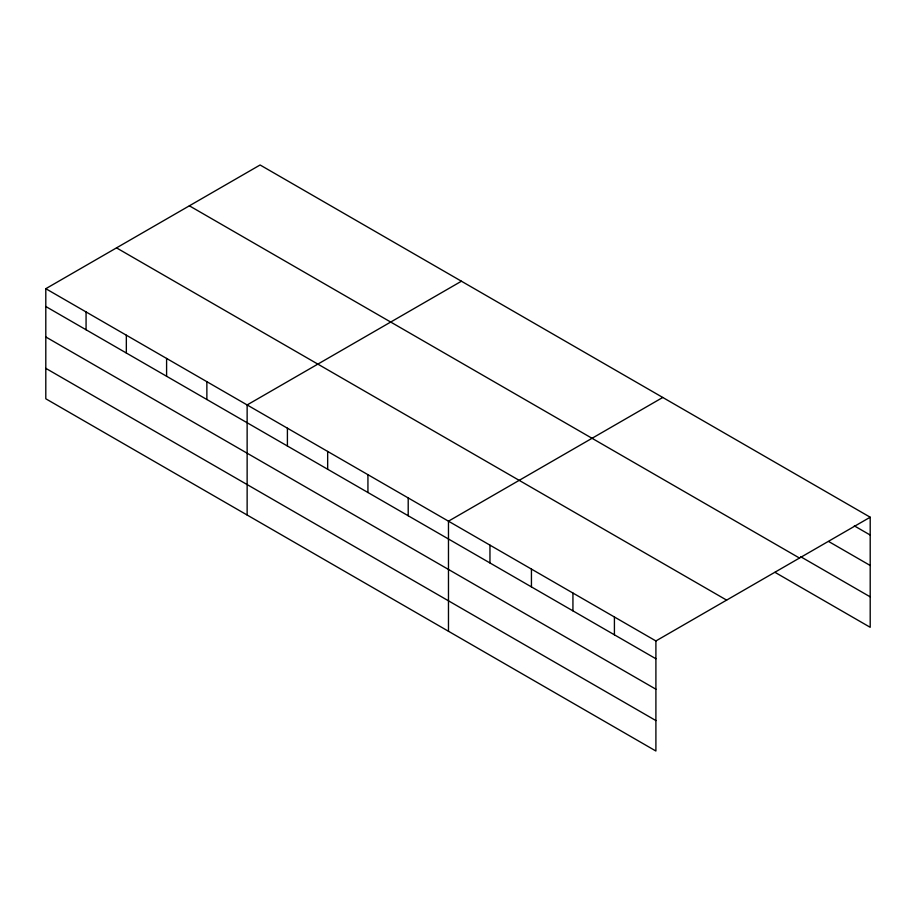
<?xml version="1.0" encoding="UTF-8"?>
<svg xmlns="http://www.w3.org/2000/svg" width="916" height="916" viewBox="0 0 916 916"><rect width="100%" height="100%" fill="white"/><g stroke="black" fill="none" stroke-linecap="round" stroke-linejoin="round"><path stroke-width="1.37" d="M45.8 288.7L655.902 640.948L655.902 751.017L45.8 398.781L45.8 288.7L260.098 164.983L870.2 517.219L870.2 627.3L775.028 572.351M461.424 281.223L247.137 404.941L247.137 515.021M662.76 397.464L448.474 521.181L448.474 631.261M655.902 640.948L870.2 517.219M854.342 525.876L870.2 535.036M828.717 541.528L870.2 565.481M800.653 556.699L870.2 596.854M189.372 205.814L799.485 558.05M116.515 247.87L726.628 600.117M45.8 306.517L655.902 658.764M45.8 336.962L655.902 689.21M45.8 368.335L655.902 720.571M614.418 616.995L614.418 634.811M572.935 593.041L572.935 610.857M531.44 569.088L531.44 586.904M489.957 545.135L489.957 562.951M408.204 497.938L408.204 515.754M367.934 474.683L367.934 492.499M327.665 451.439L327.665 469.255M287.406 428.184L287.406 446M206.867 381.697L206.867 399.513M166.597 358.442L166.597 376.258M126.339 335.199L126.339 353.015M86.07 311.955L86.07 329.771"/></g></svg>
